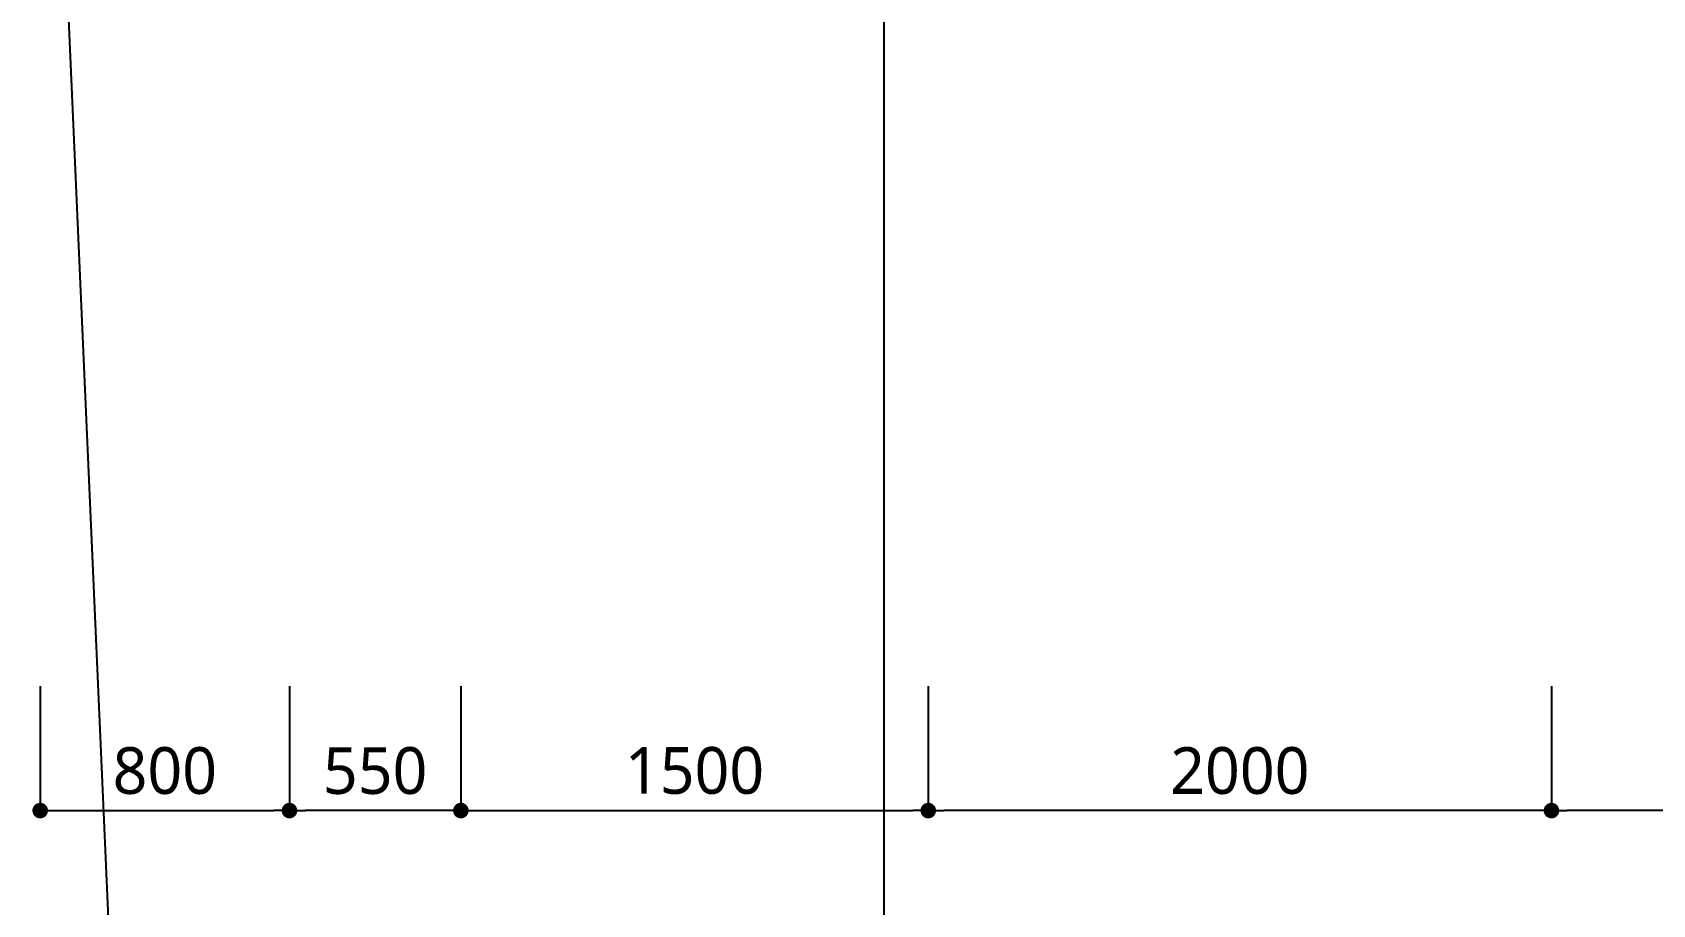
# Model space of a CAD drawing. Header units: millimetres. Extents: x 61566 to 504600, y -69328 to 118800.
# Drawn here: x 254825 to 260025, y 41569 to 44368 of the extents above; entities that cross this region are included whole.
import ezdxf

# ---------------------------------------------------------------- set-up
doc = ezdxf.new("R2010")
doc.units = ezdxf.units.MM
doc.header["$LTSCALE"] = 200
doc.layers.get('DEFPOINTS').update_dxf_attribs({"color": 137})
doc.layers.add('DI', color=1, linetype='Continuous')
doc.styles.get("Standard").update_dxf_attribs({"font": 'malgun.ttf'})
doc.styles.add('맑은고딕', font='malgun.ttf')
doc.dimstyles.new('DIM30', dxfattribs={"dimscale": 30, "dimtxt": 3, "dimasz": 1, "dimexe": 0, "dimexo": 0, "dimgap": 1, "dimtad": 1, "dimdec": 0, "dimzin": 0, "dimdsep": 46, "dimtxsty": 'Standard', "dimblk1": 'DOT', "dimblk2": 'DOT', "dimsah": 1, "dimcen": 0, "dimdle": 2, "dimclrd": 1, "dimclre": 1, "dimclrt": 2, "dimadec": 0, "dimazin": 0, "dimtfac": 1, "dimtdec": 0, "dimtix": 1, "dimtmove": 2, "dimatfit": 3, "dimldrblk": 'DOT', "dimfxl": 1, "dimtolj": 1, "dimtzin": 0, "dimarcsym": 0})

# ---------------------------------------------------------------- blocks, each defined once
blk = doc.blocks.new('_DOT')
at = {"color": 0, "linetype": 'ByBlock'}
blk.add_line((-0.5, 0), (-1, 0), dxfattribs=at)
at = {"color": 0, "linetype": 'ByBlock', "const_width": 0.5}
blk.add_lwpolyline([(-0.25, 0, 1), (0.25, 0, 1)], format="xyb", close=True, dxfattribs=at)
blk = doc.blocks.new('*D3820')
at = {"layer": 'DEFPOINTS', "color": 0}
for p in [(257700, 42269.9), (259700, 42269.9), (257700, 41870.8)]:
    blk.add_point(p, dxfattribs=at)
at = {"layer": 'DI', "color": 1, "lineweight": -2}
for p, q in [((257700, 42269.9), (257700, 41870.8)), ((259700, 42269.9), (259700, 41870.8)), ((259650, 41870.8), (257750, 41870.8))]:
    blk.add_line(p, q, dxfattribs=at)
at = {"layer": 'DI', "color": 1, "linetype": 'ByBlock', "lineweight": -2, "xscale": 50, "yscale": 50, "zscale": 50, "rotation": 180}
blk.add_blockref('_DOT', (257700, 41870.8), dxfattribs=at)
at = {"layer": 'DI', "color": 1, "linetype": 'ByBlock', "lineweight": -2, "xscale": 50, "yscale": 50, "zscale": 50}
blk.add_blockref('_DOT', (259700, 41870.8), dxfattribs=at)
at = {"layer": 'DI', "color": 2, "insert": (258700, 41998.3), "char_height": 150, "attachment_point": 5, "style": '맑은고딕'}
blk.add_mtext('\\A1;2000', dxfattribs=at)
blk = doc.blocks.new('*D3821')
at = {"layer": 'DEFPOINTS', "color": 0}
for p in [(259700, 42269.9), (261700, 42269.9), (259700, 41870.8)]:
    blk.add_point(p, dxfattribs=at)
at = {"layer": 'DI', "color": 1, "lineweight": -2}
for p, q in [((259700, 42269.9), (259700, 41870.8)), ((261700, 42269.9), (261700, 41870.8)), ((261650, 41870.8), (259750, 41870.8))]:
    blk.add_line(p, q, dxfattribs=at)
at = {"layer": 'DI', "color": 1, "linetype": 'ByBlock', "lineweight": -2, "xscale": 50, "yscale": 50, "zscale": 50, "rotation": 180}
blk.add_blockref('_DOT', (259700, 41870.8), dxfattribs=at)
at = {"layer": 'DI', "color": 1, "linetype": 'ByBlock', "lineweight": -2, "xscale": 50, "yscale": 50, "zscale": 50}
blk.add_blockref('_DOT', (261700, 41870.8), dxfattribs=at)
at = {"layer": 'DI', "color": 2, "insert": (260700, 41998.3), "char_height": 150, "attachment_point": 5, "style": '맑은고딕'}
blk.add_mtext('\\A1;2000', dxfattribs=at)
blk = doc.blocks.new('*D3850')
at = {"layer": 'DEFPOINTS', "color": 0}
for p in [(256200, 42269.9), (257700, 42269.9), (257700, 41870.8)]:
    blk.add_point(p, dxfattribs=at)
at = {"layer": 'DI', "color": 1, "lineweight": -2}
for p, q in [((256200, 42269.9), (256200, 41870.8)), ((257700, 42269.9), (257700, 41870.8)), ((256250, 41870.8), (257650, 41870.8))]:
    blk.add_line(p, q, dxfattribs=at)
at = {"layer": 'DI', "color": 1, "linetype": 'ByBlock', "lineweight": -2, "xscale": 50, "yscale": 50, "zscale": 50, "rotation": 180}
blk.add_blockref('_DOT', (256200, 41870.8), dxfattribs=at)
at = {"layer": 'DI', "color": 1, "linetype": 'ByBlock', "lineweight": -2, "xscale": 50, "yscale": 50, "zscale": 50}
blk.add_blockref('_DOT', (257700, 41870.8), dxfattribs=at)
at = {"layer": 'DI', "color": 2, "insert": (256950, 41998.7), "char_height": 150, "attachment_point": 5, "style": '맑은고딕'}
blk.add_mtext('\\A1;1500', dxfattribs=at)
blk = doc.blocks.new('*D3852')
at = {"layer": 'DEFPOINTS', "color": 0}
for p in [(255650, 42269.9), (256200, 42269.9), (255650, 41870.8)]:
    blk.add_point(p, dxfattribs=at)
at = {"layer": 'DI', "color": 1, "lineweight": -2}
for p, q in [((255650, 42269.9), (255650, 41870.8)), ((256200, 42269.9), (256200, 41870.8)), ((256150, 41870.8), (255700, 41870.8))]:
    blk.add_line(p, q, dxfattribs=at)
at = {"layer": 'DI', "color": 1, "linetype": 'ByBlock', "lineweight": -2, "xscale": 50, "yscale": 50, "zscale": 50, "rotation": 180}
blk.add_blockref('_DOT', (255650, 41870.8), dxfattribs=at)
at = {"layer": 'DI', "color": 1, "linetype": 'ByBlock', "lineweight": -2, "xscale": 50, "yscale": 50, "zscale": 50}
blk.add_blockref('_DOT', (256200, 41870.8), dxfattribs=at)
at = {"layer": 'DI', "color": 2, "insert": (255925, 41998.3), "char_height": 150, "attachment_point": 5, "style": '맑은고딕'}
blk.add_mtext('\\A1;550', dxfattribs=at)
blk = doc.blocks.new('*D3853')
at = {"layer": 'DEFPOINTS', "color": 0}
for p in [(254850, 42269.9), (255650, 42269.9), (255650, 41870.8)]:
    blk.add_point(p, dxfattribs=at)
at = {"layer": 'DI', "color": 1, "lineweight": -2}
for p, q in [((254850, 42269.9), (254850, 41870.8)), ((255650, 42269.9), (255650, 41870.8)), ((254900, 41870.8), (255600, 41870.8))]:
    blk.add_line(p, q, dxfattribs=at)
at = {"layer": 'DI', "color": 1, "linetype": 'ByBlock', "lineweight": -2, "xscale": 50, "yscale": 50, "zscale": 50, "rotation": 180}
blk.add_blockref('_DOT', (254850, 41870.8), dxfattribs=at)
at = {"layer": 'DI', "color": 1, "linetype": 'ByBlock', "lineweight": -2, "xscale": 50, "yscale": 50, "zscale": 50}
blk.add_blockref('_DOT', (255650, 41870.8), dxfattribs=at)
at = {"layer": 'DI', "color": 2, "insert": (255250, 41998.3), "char_height": 150, "attachment_point": 5, "style": '맑은고딕'}
blk.add_mtext('\\A1;800', dxfattribs=at)

msp = doc.modelspace()

# ---------------------------------------------------------------- linework, layer by layer
at = {"layer": 'DEFPOINTS', "color": 1}
for p, q in [((257557.6, 48723.3), (257557.6, -14812.2)), ((257557.6, -14812.2), (254863.9, 46170.6))]:
    msp.add_line(p, q, dxfattribs=at)

# ---------------------------------------------------------------- dimensions: what is measured, and where the dimension line sits
at = {"layer": 'DI'}
for base, p1, p2, angle, picture, middle in [((255650, 41870.8), (254850, 42269.9), (255650, 42269.9), 180, '*D3853', (255250, 41998.3)), ((255650, 41870.8), (256200, 42269.9), (255650, 42269.9), 0, '*D3852', (255925, 41998.3)), ((257700, 41870.8), (256200, 42269.9), (257700, 42269.9), 180, '*D3850', (256950, 41998.7))]:
    dim = msp.add_linear_dim(base=base, p1=p1, p2=p2, angle=angle, dimstyle='DIM30', override={"dimscale": 50, "dimtxsty": '맑은고딕', "dimldrblk": 'DOT'}, dxfattribs=at)
    dim.commit()
    dim.dimension.update_dxf_attribs({"geometry": picture, "text_midpoint": middle})
for base, p1, p2, picture, middle in [((257700, 41870.8), (259700, 42269.9), (257700, 42269.9), '*D3820', (258700, 41998.3)), ((259700, 41870.8), (261700, 42269.9), (259700, 42269.9), '*D3821', (260700, 41998.3))]:
    dim = msp.add_linear_dim(base=base, p1=p1, p2=p2, dimstyle='DIM30', override={"dimscale": 50, "dimtxsty": '맑은고딕', "dimldrblk": 'DOT'}, dxfattribs=at)
    dim.commit()
    dim.dimension.update_dxf_attribs({"geometry": picture, "text_midpoint": middle})

doc.saveas('drawing.dxf')
